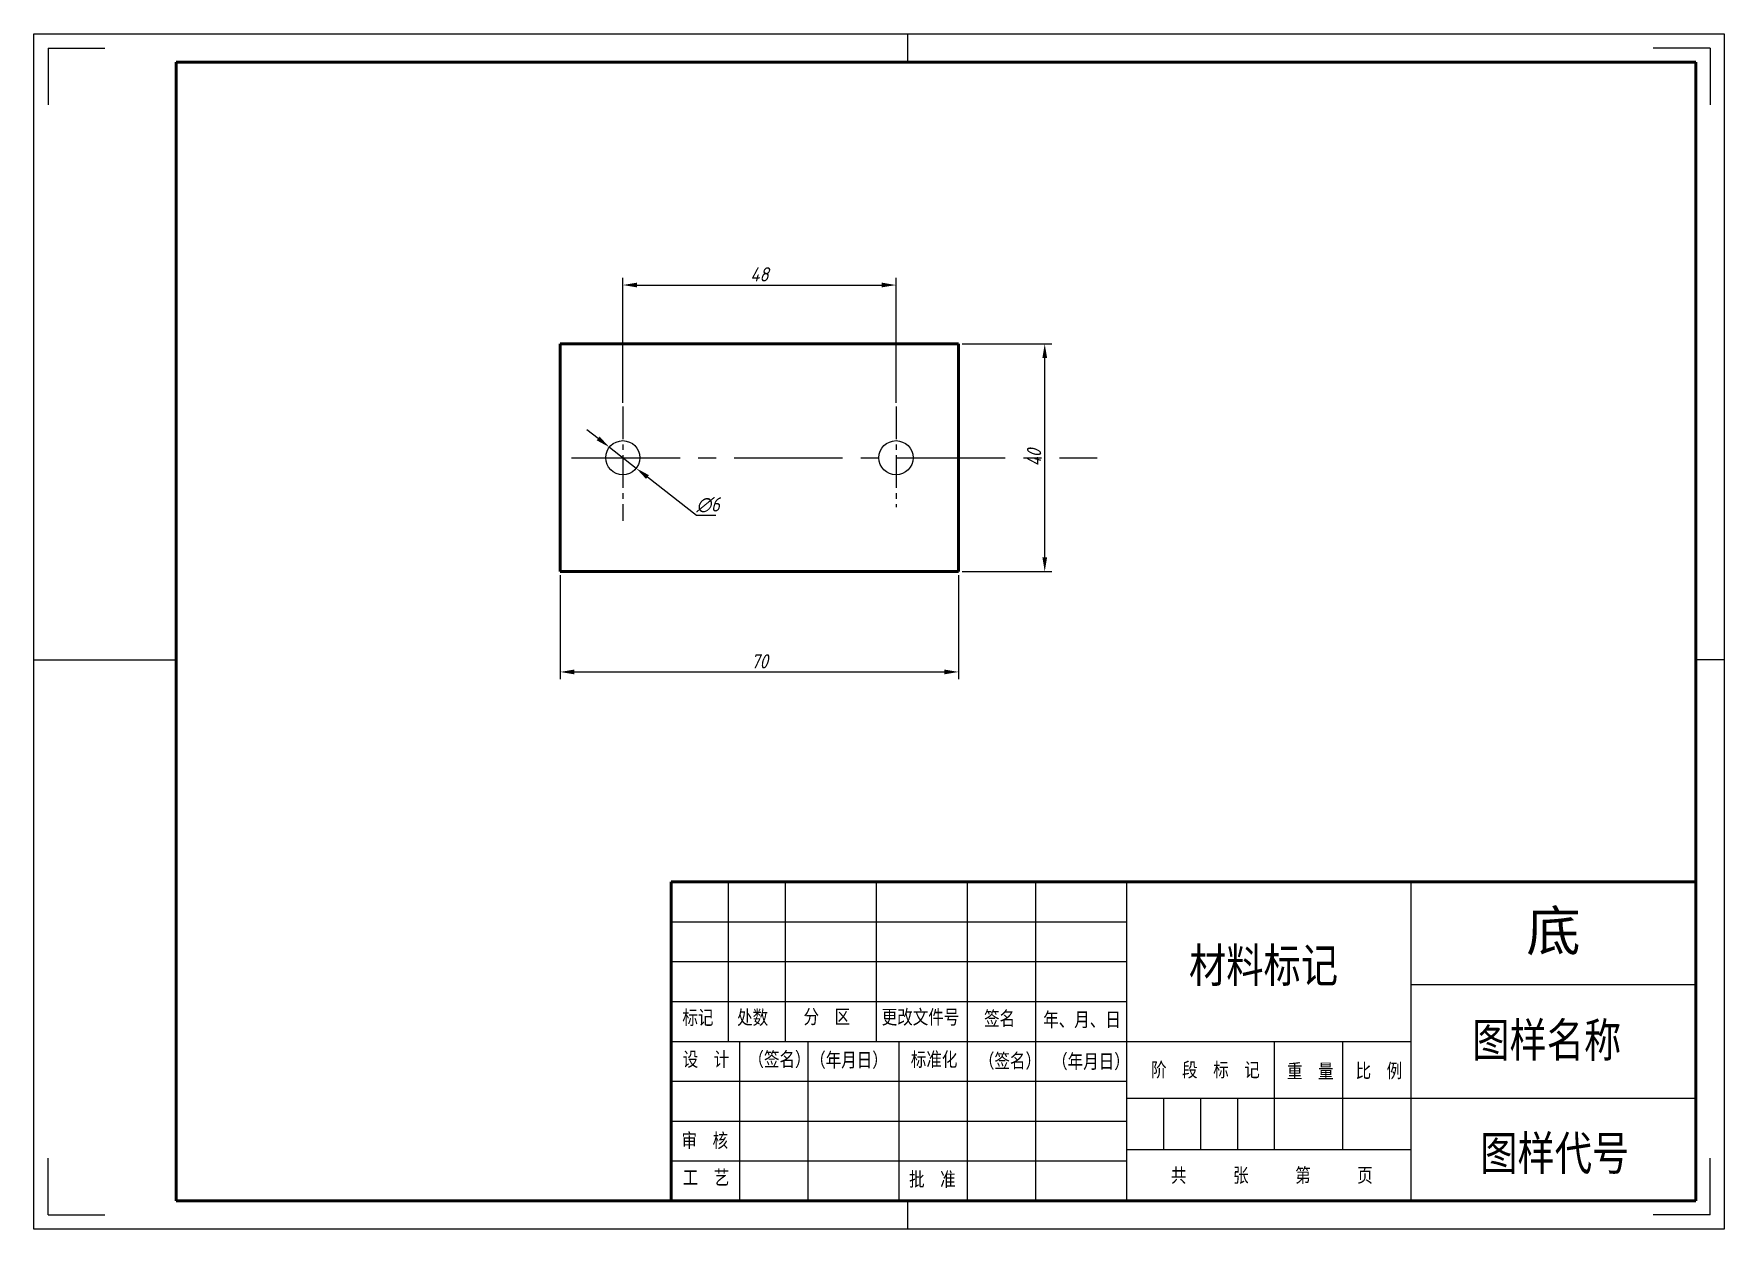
# Model space of a CAD drawing. Header units: millimetres. Extents: x -292 to 407, y 314 to 524.
# Drawn here: x -291.5 to 5.5, y 313.6 to 523.6 of the extents above; entities outside this region: 1.
import ezdxf

# ---------------------------------------------------------------- set-up
doc = ezdxf.new("R2010")
doc.units = ezdxf.units.MM
doc.linetypes.add('CENTER2', pattern=[28.575, 19.05, -3.175, 3.175, -3.175])
doc.layers.get('0').update_dxf_attribs({"lineweight": 50})
for name, color, linetype, lineweight in [('中心线', 1, 'CENTER2', 25), ('粗实线', 7, 'Continuous', 50), ('细实线', 7, 'Continuous', 25)]:
    doc.layers.add(name, color=color, linetype=linetype, lineweight=lineweight)
doc.layers.add('图框', color=7, linetype='Continuous')
doc.layers.add('标题栏', color=7, linetype='Continuous')
doc.styles.get("Standard").update_dxf_attribs({"font": 'gbeitc.shx', "height": 2.5, "bigfont": 'gbcbig.shx'})
doc.styles.add('工程字-35', font='gbeitc.shx', dxfattribs={"width": 0.8, "height": 3.5, "bigfont": 'gbcbig.shx'})
doc.dimstyles.new('ISO-35', dxfattribs={"dimtxt": 3.5, "dimasz": 2.5, "dimexe": 1.25, "dimexo": 0.625, "dimtad": 1, "dimtoh": 1, "dimdsep": 46, "dimtxsty": 'Standard', "dimcen": 2.5, "dimadec": 0, "dimazin": 0, "dimtfac": 1, "dimtmove": 0, "dimatfit": 3, "dimfxl": 1, "dimarcsym": 0})

# ---------------------------------------------------------------- blocks, each defined once
blk = doc.blocks.new('*D69')
at = {"layer": 'Defpoints', "color": 0}
for p in [(-199.02, 429.1), (-129.02, 429.1), (-129.02, 411.47)]:
    blk.add_point(p, dxfattribs=at)
at = {"layer": '细实线', "color": 0, "lineweight": -2}
for p, q in [((-199.02, 428.48), (-199.02, 410.22)), ((-129.02, 428.48), (-129.02, 410.22)), ((-196.52, 411.47), (-131.52, 411.47))]:
    blk.add_line(p, q, dxfattribs=at)
at = {"layer": '细实线', "color": 0}
for points in [[(-196.52, 411.89), (-196.52, 411.05), (-199.02, 411.47)], [(-131.52, 411.89), (-131.52, 411.05), (-129.02, 411.47)]]:
    blk.add_solid(points, dxfattribs=at)
at = {"layer": '细实线', "color": 0, "insert": (-164.02, 413.34), "char_height": 2.5, "attachment_point": 5}
blk.add_mtext('70', dxfattribs=at)
blk = doc.blocks.new('*D70')
at = {"layer": 'Defpoints', "color": 0}
for p in [(-129.02, 469.1), (-113.89, 469.1), (-129.02, 429.1)]:
    blk.add_point(p, dxfattribs=at)
at = {"layer": '细实线', "color": 0, "lineweight": -2}
for p, q in [((-128.39, 469.1), (-112.64, 469.1)), ((-113.89, 431.6), (-113.89, 466.6)), ((-128.39, 429.1), (-112.64, 429.1))]:
    blk.add_line(p, q, dxfattribs=at)
at = {"layer": '细实线', "color": 0}
for points in [[(-114.3, 466.6), (-113.47, 466.6), (-113.89, 469.1)], [(-114.3, 431.6), (-113.47, 431.6), (-113.89, 429.1)]]:
    blk.add_solid(points, dxfattribs=at)
at = {"layer": '细实线', "color": 0, "insert": (-115.76, 449.1), "char_height": 2.5, "attachment_point": 5, "rotation": 90}
blk.add_mtext('40', dxfattribs=at)
blk = doc.blocks.new('*D71')
at = {"layer": 'Defpoints', "color": 0}
for p in [(-140.02, 479.44), (-188.02, 458.1), (-140.02, 458.1)]:
    blk.add_point(p, dxfattribs=at)
at = {"layer": '细实线', "color": 0, "lineweight": -2}
for p, q in [((-188.02, 458.73), (-188.02, 480.69)), ((-185.52, 479.44), (-142.52, 479.44)), ((-140.02, 458.73), (-140.02, 480.69))]:
    blk.add_line(p, q, dxfattribs=at)
at = {"layer": '细实线', "color": 0}
for points in [[(-185.52, 479.86), (-185.52, 479.03), (-188.02, 479.44)], [(-142.52, 479.86), (-142.52, 479.03), (-140.02, 479.44)]]:
    blk.add_solid(points, dxfattribs=at)
at = {"layer": '细实线', "color": 0, "insert": (-164.02, 481.32), "char_height": 2.5, "attachment_point": 5}
blk.add_mtext('48', dxfattribs=at)
blk = doc.blocks.new('*D72')
at = {"layer": 'Defpoints', "color": 0}
for p in [(-190.38, 450.95), (-185.66, 447.25)]:
    blk.add_point(p, dxfattribs=at)
at = {"layer": '细实线', "color": 0, "lineweight": -2}
for p, q in [((-192.35, 452.49), (-194.32, 454.03)), ((-190.38, 450.95), (-185.66, 447.25)), ((-175.05, 438.95), (-183.69, 445.71)), ((-171.67, 438.95), (-175.05, 438.95))]:
    blk.add_line(p, q, dxfattribs=at)
at = {"layer": '细实线', "color": 0}
for points in [[(-192.09, 452.82), (-192.61, 452.16), (-190.38, 450.95)], [(-183.43, 446.04), (-183.94, 445.38), (-185.66, 447.25)]]:
    blk.add_solid(points, dxfattribs=at)
at = {"layer": '细实线', "color": 0, "insert": (-173.05, 440.82), "char_height": 2.5, "attachment_point": 5}
blk.add_mtext('∅6', dxfattribs=at)

msp = doc.modelspace()

# ---------------------------------------------------------------- linework, layer by layer
at = {"color": 7, "linetype": 'Continuous', "lineweight": 25}
for centre in [(-188.018, 449.102), (-140.018, 449.102)]:
    msp.add_circle(centre, 3, dxfattribs=at)
at = {"layer": '中心线', "ltscale": 0.3}
for p, q in [((-188.018, 458.102), (-188.018, 438.044)), ((-140.018, 458.102), (-140.018, 440.394))]:
    msp.add_line(p, q, dxfattribs=at)
at = {"layer": '中心线'}
msp.add_line((-197.018, 449.102), (-104.656, 449.102), dxfattribs=at)
at = {"layer": '图框'}
for p, q in [((-291.508, 523.576), (5.492, 523.576)), ((-291.508, 313.576), (-291.508, 523.576)), ((-138.008, 523.576), (-138.008, 518.576)), ((5.492, 523.576), (5.492, 313.576)), ((-289.008, 521.076), (-279.008, 521.076)), ((-289.008, 521.076), (-289.008, 511.076)), ((3.005, 521.081), (-6.995, 521.081)), ((3.005, 521.081), (3.005, 511.081)), ((-291.508, 413.576), (-266.508, 413.576)), ((5.492, 413.576), (0.492, 413.576)), ((-289.008, 316.076), (-289.008, 326.076)), ((3.005, 316.07), (3.005, 326.07)), ((-138.008, 318.576), (-138.008, 313.576)), ((-289.008, 316.076), (-279.008, 316.076)), ((3.005, 316.07), (-6.995, 316.07)), ((5.492, 313.576), (-291.508, 313.576))]:
    msp.add_line(p, q, dxfattribs=at)
at = {"layer": '标题栏'}
for p, q in [((-169.508, 374.576), (-169.508, 346.576)), ((-159.508, 374.576), (-159.508, 346.576)), ((-143.508, 374.576), (-143.508, 346.576)), ((-127.508, 374.576), (-127.508, 346.576)), ((-115.508, 374.576), (-115.508, 318.576)), ((-99.508, 374.576), (-99.508, 318.576)), ((-49.508, 318.576), (-49.508, 374.576)), ((0.492, 374.576), (0.492, 318.576)), ((-179.508, 367.576), (-99.508, 367.576)), ((-179.508, 360.576), (-99.508, 360.576)), ((-49.508, 356.576), (0.492, 356.576)), ((-179.508, 353.576), (-99.508, 353.576)), ((-179.508, 346.576), (-49.508, 346.576)), ((-167.508, 346.576), (-167.508, 318.576)), ((-155.508, 346.576), (-155.508, 318.576)), ((-139.508, 346.576), (-139.508, 318.576)), ((-127.508, 346.576), (-127.508, 318.576)), ((-73.508, 327.576), (-73.508, 346.576)), ((-61.508, 327.576), (-61.508, 346.576)), ((-179.508, 339.576), (-99.508, 339.576)), ((-99.508, 336.576), (-49.508, 336.576)), ((-93.008, 336.576), (-93.008, 327.576)), ((-86.508, 336.576), (-86.508, 327.576)), ((-80.008, 336.576), (-80.008, 327.576)), ((-49.508, 336.576), (0.492, 336.576)), ((-179.508, 332.576), (-99.508, 332.576)), ((-99.508, 327.576), (-49.508, 327.576)), ((-179.508, 325.576), (-99.508, 325.576)), ((0.492, 318.576), (-179.508, 318.576))]:
    msp.add_line(p, q, dxfattribs=at)
at = {"layer": '粗实线'}
for p, q in [((-266.508, 518.576), (0.492, 518.576)), ((-266.508, 318.576), (-266.508, 518.576)), ((0.492, 518.576), (0.492, 318.576)), ((-199.018, 469.102), (-199.018, 429.102)), ((-199.018, 469.102), (-129.018, 469.102)), ((-129.018, 469.102), (-129.018, 429.102)), ((-199.018, 429.102), (-129.018, 429.102)), ((-179.508, 374.576), (0.492, 374.576)), ((-179.508, 318.576), (-179.508, 374.576)), ((0.492, 318.576), (-266.508, 318.576))]:
    msp.add_line(p, q, dxfattribs=at)
at = {"layer": '细实线'}
msp.add_line((-129.018, 429.102), (-129.018, 469.102), dxfattribs=at)

# ---------------------------------------------------------------- texts
at = {"insert": (407.457, 505.805), "char_height": 2.5, "width": 70.09204, "attachment_point": 1}
msp.add_mtext('\\A1;', dxfattribs=at)
at = {"layer": '标题栏', "width": 93.01929, "attachment_point": 1, "style": '工程字-35'}
for s, insert, char_height in [('{\\fSimSun|b0|i0|c134|p2;材料标记}', (-88.541, 362.937), 6), ('{\\fSimSun|b0|i0|c134|p2;标记}', (-177.553, 352.016), 2.5), ('{\\fSimSun|b0|i0|c134|p2;处数}', (-167.932, 352.031), 2.5), ('{\\fSimSun|b0|i0|c134|p2;分\u3000区}', (-156.271, 352.155), 2.5), ('{\\fSimSun|b0|i0|c134|p2;更改文件号}', (-142.536, 352.101), 2.5), ('{\\fSimSun|b0|i0|c134|p2;签名}', (-124.552, 351.842), 2.5), ('{\\fSimSun|b0|i0|c134|p2;年、月、日}', (-114.158, 351.649), 2.5), ('{\\fSimSun|b0|i0|c134|p2;图样名称}', (-38.778, 349.811), 6), ('{\\fSimSun|b0|i0|c134|p2;设\u3000计}', (-177.494, 344.676), 2.5), ('{\\fSimSun|b0|i0|c134|p2;（签名）}', (-165.952, 344.676), 2.5), ('{\\fSimSun|b0|i0|c134|p2;\u3000（年月日）}', (-157.827, 344.561), 2.5), ('{\\fSimSun|b0|i0|c134|p2;标准化}', (-137.42, 344.661), 2.5), ('{\\fSimSun|b0|i0|c134|p2;（签名）}', (-125.453, 344.412), 2.5), ('{\\fSimSun|b0|i0|c134|p2;（年月日）}', (-112.585, 344.313), 2.5), ('{\\fSimSun|b0|i0|c134|p2;阶\u3000段\u3000标\u3000记}', (-95.204, 342.828), 2.5), ('{\\fSimSun|b0|i0|c134|p2;重\u3000量}', (-71.321, 342.6), 2.5), ('{\\fSimSun|b0|i0|c134|p2;比\u3000例}', (-59.269, 342.669), 2.5), ('{\\fSimSun|b0|i0|c134|p2;审\u3000核}', (-177.698, 330.407), 2.5), ('{\\fSimSun|b0|i0|c134|p2;图样代号}', (-37.375, 329.935), 6), ('{\\fSimSun|b0|i0|c134|p2;工\u3000艺}', (-177.494, 323.921), 2.5), ('{\\fSimSun|b0|i0|c134|p2;批\u3000准}', (-137.726, 323.603), 2.5), ('{\\fSimSun|b0|i0|c134|p2;共\u3000\u3000\u3000张\u3000\u3000\u3000第\u3000\u3000\u3000页}', (-91.711, 324.303), 2.5)]:
    msp.add_mtext(s, dxfattribs=dict(at, insert=insert, char_height=char_height))
at = {"layer": '细实线', "insert": (-24.508, 365.576), "char_height": 7, "width": 50, "attachment_point": 5}
msp.add_mtext('{\\fMicrosoft YaHei|b0|i0|c134|p34;底}', dxfattribs=at)

# ---------------------------------------------------------------- dimensions: what is measured, and where the dimension line sits
at = {"layer": '细实线'}
for base, p1, p2, picture, middle in [((-140.018, 479.442), (-188.018, 458.102), (-140.018, 458.102), '*D71', (-164.018, 481.317)), ((-129.018, 411.47), (-199.018, 429.102), (-129.018, 429.102), '*D69', (-164.018, 413.345))]:
    dim = msp.add_linear_dim(base=base, p1=p1, p2=p2, dimstyle='ISO-35', dxfattribs=at)
    dim.commit()
    dim.dimension.update_dxf_attribs({"geometry": picture, "text_midpoint": middle})
dim = msp.add_linear_dim(base=(-113.885, 469.102), p1=(-129.018, 429.102), p2=(-129.018, 469.102), angle=90, dimstyle='ISO-35', dxfattribs=at)
dim.commit()
dim.dimension.update_dxf_attribs({"geometry": '*D70', "text_midpoint": (-115.76, 449.102)})
dim = msp.add_diameter_dim_2p(p1=(-190.38, 450.952), p2=(-185.656, 447.252), dimstyle='ISO-35', dxfattribs=at)
dim.commit()
dim.dimension.update_dxf_attribs({"geometry": '*D72', "text_midpoint": (-173.046, 438.948), "dimtype": 163})

doc.saveas('drawing.dxf')
